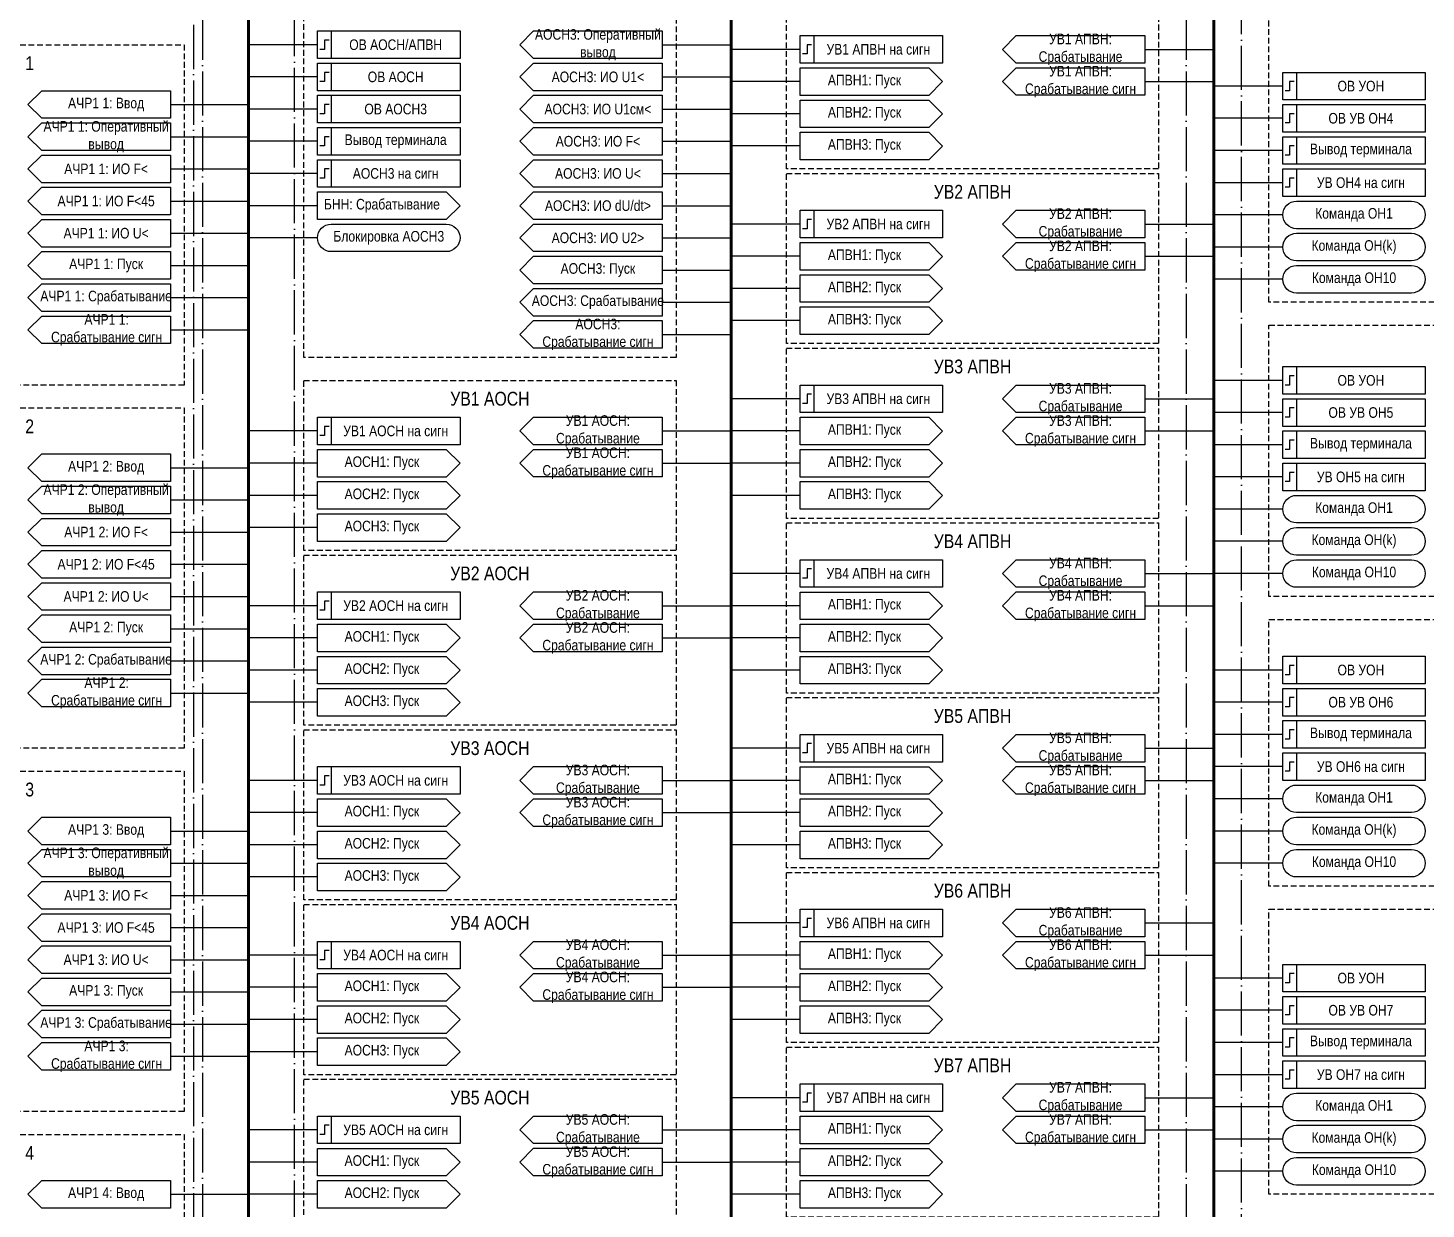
# Model space of a CAD drawing. Header units: millimetres. Extents: x -3568 to 1010, y 18 to 1948.
# Drawn here: x 357 to 661.2, y 1389.8 to 1646.7 of the extents above; entities that cross this region are included whole.
import ezdxf

# ---------------------------------------------------------------- set-up
doc = ezdxf.new("R2010")
doc.units = ezdxf.units.MM
doc.linetypes.add('ACAD_ISO04W100', pattern=[30, 24, -3, 0, -3])
doc.linetypes.add('штриховая2', pattern=[0.375, 0.25, -0.125])
doc.layers.add('TEXT', color=7, linetype='Continuous', lineweight=25)
doc.styles.add('2.5_Gost_RD', font='ARIALN.TTF', dxfattribs={"height": 2.5})
doc.styles.add('3.5_Gost_RD', font='ARIALN.TTF', dxfattribs={"height": 3.5})

msp = doc.modelspace()

# ---------------------------------------------------------------- linework, layer by layer
at = {"lineweight": 100, "ltscale": 100}
for p, q in [((405, 1860), (405, 505)), ((615, 1860), (615, 505)), ((510, 1845), (510, 505))]:
    msp.add_line(p, q, dxfattribs=at)
at = {"ltscale": 100}
for p, q in [((420, 1643), (405, 1643)), ((495, 1643), (510, 1643)), ((525, 1642), (510, 1642)), ((600, 1642), (615, 1642)), ((420, 1636), (405, 1636)), ((495, 1636), (510, 1636)), ((525, 1635), (510, 1635)), ((600, 1635), (615, 1635)), ((630, 1634), (615, 1634)), ((388, 1630), (405, 1630)), ((420, 1629), (405, 1629)), ((495, 1629), (510, 1629)), ((525, 1628), (510, 1628)), ((630, 1627), (615, 1627)), ((388, 1623), (405, 1623)), ((420, 1622), (405, 1622)), ((495, 1622), (510, 1622)), ((525, 1621), (510, 1621)), ((630, 1620), (615, 1620)), ((388, 1616), (405, 1616)), ((420, 1615), (405, 1615)), ((495, 1615), (510, 1615)), ((630, 1613), (615, 1613)), ((388, 1609), (405, 1609)), ((420, 1608), (405, 1608)), ((495, 1608), (510, 1608)), ((525, 1604), (510, 1604)), ((600, 1604), (615, 1604)), ((630, 1606), (615, 1606)), ((388, 1602), (405, 1602)), ((420, 1601), (405, 1601)), ((495, 1601), (510, 1601)), ((525, 1597), (510, 1597)), ((600, 1597), (615, 1597)), ((630, 1599), (615, 1599)), ((388, 1595), (405, 1595)), ((495, 1594), (510, 1594)), ((630, 1592), (615, 1592)), ((388, 1588), (405, 1588)), ((525, 1590), (510, 1590)), ((495, 1587), (510, 1587)), ((525, 1583), (510, 1583)), ((388, 1581), (405, 1581)), ((495, 1580), (510, 1580)), ((630, 1570), (615, 1570)), ((525, 1566), (510, 1566)), ((600, 1566), (615, 1566)), ((630, 1563), (615, 1563)), ((420, 1559), (405, 1559)), ((495, 1559), (510, 1559)), ((525, 1559), (510, 1559)), ((600, 1559), (615, 1559)), ((630, 1556), (615, 1556)), ((420, 1552), (405, 1552)), ((495, 1552), (510, 1552)), ((525, 1552), (510, 1552)), ((388, 1551), (405, 1551)), ((630, 1549), (615, 1549)), ((388, 1544), (405, 1544)), ((420, 1545), (405, 1545)), ((525, 1545), (510, 1545)), ((630, 1542), (615, 1542)), ((388, 1537), (405, 1537)), ((420, 1538), (405, 1538)), ((630, 1535), (615, 1535)), ((388, 1530), (405, 1530)), ((525, 1528), (510, 1528)), ((600, 1528), (615, 1528)), ((630, 1528), (615, 1528)), ((388, 1523), (405, 1523)), ((420, 1521), (405, 1521)), ((495, 1521), (510, 1521)), ((525, 1521), (510, 1521)), ((600, 1521), (615, 1521)), ((388, 1516), (405, 1516)), ((420, 1514), (405, 1514)), ((495, 1514), (510, 1514)), ((525, 1514), (510, 1514)), ((388, 1509), (405, 1509)), ((420, 1507), (405, 1507)), ((525, 1507), (510, 1507)), ((630, 1507), (615, 1507)), ((388, 1502), (405, 1502)), ((420, 1500), (405, 1500)), ((630, 1500), (615, 1500)), ((630, 1493), (615, 1493)), ((525, 1490), (510, 1490)), ((600, 1490), (615, 1490)), ((630, 1486), (615, 1486)), ((420, 1483), (405, 1483)), ((495, 1483), (510, 1483)), ((525, 1483), (510, 1483)), ((600, 1483), (615, 1483)), ((630, 1479), (615, 1479)), ((420, 1476), (405, 1476)), ((495, 1476), (510, 1476)), ((525, 1476), (510, 1476)), ((388, 1472), (405, 1472)), ((630, 1472), (615, 1472)), ((420, 1469), (405, 1469)), ((525, 1469), (510, 1469)), ((388, 1465), (405, 1465)), ((630, 1465), (615, 1465)), ((420, 1462), (405, 1462)), ((388, 1458), (405, 1458)), ((388, 1451), (405, 1451)), ((525, 1452), (510, 1452)), ((600, 1452), (615, 1452)), ((420, 1445), (405, 1445)), ((495, 1445), (510, 1445)), ((525, 1445), (510, 1445)), ((600, 1445), (615, 1445)), ((388, 1444), (405, 1444)), ((630, 1440), (615, 1440)), ((388, 1437), (405, 1437)), ((420, 1438), (405, 1438)), ((495, 1438), (510, 1438)), ((525, 1438), (510, 1438)), ((630, 1433), (615, 1433)), ((388, 1430), (405, 1430)), ((420, 1431), (405, 1431)), ((525, 1431), (510, 1431)), ((420, 1424), (405, 1424)), ((630, 1426), (615, 1426)), ((388, 1423), (405, 1423)), ((630, 1419), (615, 1419)), ((525, 1414), (510, 1414)), ((600, 1414), (615, 1414)), ((630, 1412), (615, 1412)), ((420, 1407), (405, 1407)), ((495, 1407), (510, 1407)), ((525, 1407), (510, 1407)), ((600, 1407), (615, 1407)), ((630, 1405), (615, 1405)), ((420, 1400), (405, 1400)), ((495, 1400), (510, 1400)), ((525, 1400), (510, 1400)), ((630, 1398), (615, 1398)), ((388, 1393), (405, 1393)), ((420, 1393), (405, 1393)), ((525, 1393), (510, 1393))]:
    msp.add_line(p, q, dxfattribs=at)
at = {"color": 251, "linetype": 'ACAD_ISO04W100', "lineweight": 30, "ltscale": 0.4, "true_color": 0x58595b}
for points in [[(310, 1855), (395, 1855), (395, 561), (310, 561)], [(415, 1855), (609, 1855), (609, 612), (415, 612)], [(312, 1732), (393, 1732), (393, 935), (312, 935)]]:
    msp.add_lwpolyline(points, close=True, dxfattribs=at)
msp.add_lwpolyline([(715, 883), (621, 883), (621, 1855), (820, 1855), (820, 1361), (820, 1358), (715, 1358), (715, 883)], dxfattribs=at)
at = {"linetype": 'штриховая2', "ltscale": 5}
for points in [[(417, 1662), (498, 1662), (498, 1575), (417, 1575)], [(522, 1653), (603, 1653), (603, 1616), (522, 1616)], [(627, 1653), (708, 1653), (708, 1587), (627, 1587)], [(314, 1643), (391, 1643), (391, 1569), (314, 1569)], [(522, 1615), (603, 1615), (603, 1578), (522, 1578)], [(627, 1582), (708, 1582), (708, 1523), (627, 1523)], [(522, 1577), (603, 1577), (603, 1540), (522, 1540)], [(417, 1570), (498, 1570), (498, 1533), (417, 1533)], [(314, 1564), (391, 1564), (391, 1490), (314, 1490)], [(522, 1539), (603, 1539), (603, 1502), (522, 1502)], [(417, 1532), (498, 1532), (498, 1495), (417, 1495)], [(627, 1518), (708, 1518), (708, 1460), (627, 1460)], [(522, 1501), (603, 1501), (603, 1464), (522, 1464)], [(417, 1494), (498, 1494), (498, 1457), (417, 1457)], [(314, 1485), (391, 1485), (391, 1411), (314, 1411)], [(522, 1463), (603, 1463), (603, 1426), (522, 1426)], [(417, 1456), (498, 1456), (498, 1419), (417, 1419)], [(627, 1455), (708, 1455), (708, 1393), (627, 1393)], [(522, 1425), (603, 1425), (603, 1388), (522, 1388)], [(417, 1418), (498, 1418), (498, 1381), (417, 1381)], [(314, 1406), (391, 1406), (391, 1332), (314, 1332)]]:
    msp.add_lwpolyline(points, close=True, dxfattribs=at)
at = {"ltscale": 100}
for points in [[(420, 1646), (423, 1646), (423, 1640), (420, 1640)], [(420, 1646), (451, 1646), (451, 1640), (420, 1640)], [(495, 1646), (495, 1640), (467, 1640), (464, 1643), (467, 1646)], [(525, 1645), (528, 1645), (528, 1639), (525, 1639)], [(525, 1645), (556, 1645), (556, 1639), (525, 1639)], [(600, 1639), (572, 1639), (569, 1642), (572, 1645), (600, 1645)], [(420, 1639), (423, 1639), (423, 1633), (420, 1633)], [(420, 1639), (451, 1639), (451, 1633), (420, 1633)], [(467, 1639), (495, 1639), (495, 1633), (467, 1633), (464, 1636)], [(572, 1638), (600, 1638), (600, 1632), (572, 1632), (569, 1635)], [(630, 1637), (633, 1637), (633, 1631), (630, 1631)], [(630, 1637), (661, 1637), (661, 1631), (630, 1631)], [(388, 1633), (388, 1627), (360, 1627), (357, 1630), (360, 1633)], [(420, 1632), (423, 1632), (423, 1626), (420, 1626)], [(420, 1632), (451, 1632), (451, 1626), (420, 1626)], [(467, 1632), (495, 1632), (495, 1626), (467, 1626), (464, 1629)], [(630, 1630), (633, 1630), (633, 1624), (630, 1624)], [(630, 1630), (661, 1630), (661, 1624), (630, 1624)], [(388, 1626), (388, 1620), (360, 1620), (357, 1623), (360, 1626)], [(420, 1625), (423, 1625), (423, 1619), (420, 1619)], [(420, 1625), (451, 1625), (451, 1619), (420, 1619)], [(467, 1625), (495, 1625), (495, 1619), (467, 1619), (464, 1622)], [(630, 1623), (633, 1623), (633, 1617), (630, 1617)], [(630, 1623), (661, 1623), (661, 1617), (630, 1617)], [(360, 1619), (388, 1619), (388, 1613), (360, 1613), (357, 1616)], [(420, 1618), (423, 1618), (423, 1612), (420, 1612)], [(420, 1618), (451, 1618), (451, 1612), (420, 1612)], [(467, 1618), (495, 1618), (495, 1612), (467, 1612), (464, 1615)], [(630, 1616), (633, 1616), (633, 1610), (630, 1610)], [(630, 1616), (661, 1616), (661, 1610), (630, 1610)], [(360, 1612), (388, 1612), (388, 1606), (360, 1606), (357, 1609)], [(467, 1611), (495, 1611), (495, 1605), (467, 1605), (464, 1608)], [(525, 1607), (528, 1607), (528, 1601), (525, 1601)], [(525, 1607), (556, 1607), (556, 1601), (525, 1601)], [(600, 1601), (572, 1601), (569, 1604), (572, 1607), (600, 1607)], [(360, 1605), (388, 1605), (388, 1599), (360, 1599), (357, 1602)], [(467, 1604), (495, 1604), (495, 1598), (467, 1598), (464, 1601)], [(572, 1600), (600, 1600), (600, 1594), (572, 1594), (569, 1597)], [(360, 1598), (388, 1598), (388, 1592), (360, 1592), (357, 1595)], [(467, 1597), (495, 1597), (495, 1591), (467, 1591), (464, 1594)], [(360, 1591), (388, 1591), (388, 1585), (360, 1585), (357, 1588)], [(467, 1590), (495, 1590), (495, 1584), (467, 1584), (464, 1587)], [(360, 1584), (388, 1584), (388, 1578), (360, 1578), (357, 1581)], [(467, 1583), (495, 1583), (495, 1577), (467, 1577), (464, 1580)], [(630, 1573), (633, 1573), (633, 1567), (630, 1567)], [(630, 1573), (661, 1573), (661, 1567), (630, 1567)], [(525, 1569), (528, 1569), (528, 1563), (525, 1563)], [(525, 1569), (556, 1569), (556, 1563), (525, 1563)], [(600, 1563), (572, 1563), (569, 1566), (572, 1569), (600, 1569)], [(630, 1566), (633, 1566), (633, 1560), (630, 1560)], [(630, 1566), (661, 1566), (661, 1560), (630, 1560)], [(420, 1562), (423, 1562), (423, 1556), (420, 1556)], [(420, 1562), (451, 1562), (451, 1556), (420, 1556)], [(495, 1556), (467, 1556), (464, 1559), (467, 1562), (495, 1562)], [(572, 1562), (600, 1562), (600, 1556), (572, 1556), (569, 1559)], [(630, 1559), (633, 1559), (633, 1553), (630, 1553)], [(630, 1559), (661, 1559), (661, 1553), (630, 1553)], [(467, 1555), (495, 1555), (495, 1549), (467, 1549), (464, 1552)], [(388, 1554), (388, 1548), (360, 1548), (357, 1551), (360, 1554)], [(630, 1552), (633, 1552), (633, 1546), (630, 1546)], [(630, 1552), (661, 1552), (661, 1546), (630, 1546)], [(388, 1547), (388, 1541), (360, 1541), (357, 1544), (360, 1547)], [(360, 1540), (388, 1540), (388, 1534), (360, 1534), (357, 1537)], [(360, 1533), (388, 1533), (388, 1527), (360, 1527), (357, 1530)], [(525, 1531), (528, 1531), (528, 1525), (525, 1525)], [(525, 1531), (556, 1531), (556, 1525), (525, 1525)], [(600, 1525), (572, 1525), (569, 1528), (572, 1531), (600, 1531)], [(360, 1526), (388, 1526), (388, 1520), (360, 1520), (357, 1523)], [(420, 1524), (423, 1524), (423, 1518), (420, 1518)], [(420, 1524), (451, 1524), (451, 1518), (420, 1518)], [(495, 1518), (467, 1518), (464, 1521), (467, 1524), (495, 1524)], [(572, 1524), (600, 1524), (600, 1518), (572, 1518), (569, 1521)], [(360, 1519), (388, 1519), (388, 1513), (360, 1513), (357, 1516)], [(467, 1517), (495, 1517), (495, 1511), (467, 1511), (464, 1514)], [(360, 1512), (388, 1512), (388, 1506), (360, 1506), (357, 1509)], [(630, 1510), (633, 1510), (633, 1504), (630, 1504)], [(630, 1510), (661, 1510), (661, 1504), (630, 1504)], [(360, 1505), (388, 1505), (388, 1499), (360, 1499), (357, 1502)], [(630, 1503), (633, 1503), (633, 1497), (630, 1497)], [(630, 1503), (661, 1503), (661, 1497), (630, 1497)], [(630, 1496), (633, 1496), (633, 1490), (630, 1490)], [(630, 1496), (661, 1496), (661, 1490), (630, 1490)], [(525, 1493), (528, 1493), (528, 1487), (525, 1487)], [(525, 1493), (556, 1493), (556, 1487), (525, 1487)], [(600, 1487), (572, 1487), (569, 1490), (572, 1493), (600, 1493)], [(630, 1489), (633, 1489), (633, 1483), (630, 1483)], [(630, 1489), (661, 1489), (661, 1483), (630, 1483)], [(420, 1486), (423, 1486), (423, 1480), (420, 1480)], [(420, 1486), (451, 1486), (451, 1480), (420, 1480)], [(495, 1480), (467, 1480), (464, 1483), (467, 1486), (495, 1486)], [(572, 1486), (600, 1486), (600, 1480), (572, 1480), (569, 1483)], [(467, 1479), (495, 1479), (495, 1473), (467, 1473), (464, 1476)], [(388, 1475), (388, 1469), (360, 1469), (357, 1472), (360, 1475)], [(388, 1468), (388, 1462), (360, 1462), (357, 1465), (360, 1468)], [(360, 1461), (388, 1461), (388, 1455), (360, 1455), (357, 1458)], [(360, 1454), (388, 1454), (388, 1448), (360, 1448), (357, 1451)], [(525, 1455), (528, 1455), (528, 1449), (525, 1449)], [(525, 1455), (556, 1455), (556, 1449), (525, 1449)], [(600, 1449), (572, 1449), (569, 1452), (572, 1455), (600, 1455)], [(420, 1448), (423, 1448), (423, 1442), (420, 1442)], [(420, 1448), (451, 1448), (451, 1442), (420, 1442)], [(495, 1442), (467, 1442), (464, 1445), (467, 1448), (495, 1448)], [(572, 1448), (600, 1448), (600, 1442), (572, 1442), (569, 1445)], [(360, 1447), (388, 1447), (388, 1441), (360, 1441), (357, 1444)], [(630, 1443), (633, 1443), (633, 1437), (630, 1437)], [(630, 1443), (661, 1443), (661, 1437), (630, 1437)], [(360, 1440), (388, 1440), (388, 1434), (360, 1434), (357, 1437)], [(467, 1441), (495, 1441), (495, 1435), (467, 1435), (464, 1438)], [(630, 1436), (633, 1436), (633, 1430), (630, 1430)], [(630, 1436), (661, 1436), (661, 1430), (630, 1430)], [(360, 1433), (388, 1433), (388, 1427), (360, 1427), (357, 1430)], [(630, 1429), (633, 1429), (633, 1423), (630, 1423)], [(630, 1429), (661, 1429), (661, 1423), (630, 1423)], [(360, 1426), (388, 1426), (388, 1420), (360, 1420), (357, 1423)], [(630, 1422), (633, 1422), (633, 1416), (630, 1416)], [(630, 1422), (661, 1422), (661, 1416), (630, 1416)], [(525, 1417), (528, 1417), (528, 1411), (525, 1411)], [(525, 1417), (556, 1417), (556, 1411), (525, 1411)], [(600, 1411), (572, 1411), (569, 1414), (572, 1417), (600, 1417)], [(420, 1410), (423, 1410), (423, 1404), (420, 1404)], [(420, 1410), (451, 1410), (451, 1404), (420, 1404)], [(495, 1404), (467, 1404), (464, 1407), (467, 1410), (495, 1410)], [(572, 1410), (600, 1410), (600, 1404), (572, 1404), (569, 1407)], [(467, 1403), (495, 1403), (495, 1397), (467, 1397), (464, 1400)], [(388, 1396), (388, 1390), (360, 1390), (357, 1393), (360, 1396)]]:
    msp.add_lwpolyline(points, close=True, dxfattribs=at)
at = {"lineweight": 30, "ltscale": 100}
for points in [[(422.5, 1644), (421.5, 1644), (421.5, 1642), (420.5, 1642)], [(527.5, 1643), (526.5, 1643), (526.5, 1641), (525.5, 1641)], [(422.5, 1637), (421.5, 1637), (421.5, 1635), (420.5, 1635)], [(632.5, 1635), (631.5, 1635), (631.5, 1633), (630.5, 1633)], [(422.5, 1630), (421.5, 1630), (421.5, 1628), (420.5, 1628)], [(632.5, 1628), (631.5, 1628), (631.5, 1626), (630.5, 1626)], [(422.5, 1623), (421.5, 1623), (421.5, 1621), (420.5, 1621)], [(632.5, 1621), (631.5, 1621), (631.5, 1619), (630.5, 1619)], [(422.5, 1616), (421.5, 1616), (421.5, 1614), (420.5, 1614)], [(632.5, 1614), (631.5, 1614), (631.5, 1612), (630.5, 1612)], [(527.5, 1605), (526.5, 1605), (526.5, 1603), (525.5, 1603)], [(632.5, 1571), (631.5, 1571), (631.5, 1569), (630.5, 1569)], [(527.5, 1567), (526.5, 1567), (526.5, 1565), (525.5, 1565)], [(632.5, 1564), (631.5, 1564), (631.5, 1562), (630.5, 1562)], [(422.5, 1560), (421.5, 1560), (421.5, 1558), (420.5, 1558)], [(632.5, 1557), (631.5, 1557), (631.5, 1555), (630.5, 1555)], [(632.5, 1550), (631.5, 1550), (631.5, 1548), (630.5, 1548)], [(527.5, 1529), (526.5, 1529), (526.5, 1527), (525.5, 1527)], [(422.5, 1522), (421.5, 1522), (421.5, 1520), (420.5, 1520)], [(632.5, 1508), (631.5, 1508), (631.5, 1506), (630.5, 1506)], [(632.5, 1501), (631.5, 1501), (631.5, 1499), (630.5, 1499)], [(632.5, 1494), (631.5, 1494), (631.5, 1492), (630.5, 1492)], [(527.5, 1491), (526.5, 1491), (526.5, 1489), (525.5, 1489)], [(632.5, 1487), (631.5, 1487), (631.5, 1485), (630.5, 1485)], [(422.5, 1484), (421.5, 1484), (421.5, 1482), (420.5, 1482)], [(527.5, 1453), (526.5, 1453), (526.5, 1451), (525.5, 1451)], [(422.5, 1446), (421.5, 1446), (421.5, 1444), (420.5, 1444)], [(632.5, 1441), (631.5, 1441), (631.5, 1439), (630.5, 1439)], [(632.5, 1434), (631.5, 1434), (631.5, 1432), (630.5, 1432)], [(632.5, 1427), (631.5, 1427), (631.5, 1425), (630.5, 1425)], [(632.5, 1420), (631.5, 1420), (631.5, 1418), (630.5, 1418)], [(527.5, 1415), (526.5, 1415), (526.5, 1413), (525.5, 1413)], [(422.5, 1408), (421.5, 1408), (421.5, 1406), (420.5, 1406)]]:
    msp.add_lwpolyline(points, dxfattribs=at)
at = {"ltscale": 100}
for points in [[(525, 1637.98), (553, 1637.98), (556, 1634.98), (553, 1631.98), (525, 1631.98), (525, 1637.98)], [(525, 1630.98), (553, 1630.98), (556, 1627.98), (553, 1624.98), (525, 1624.98), (525, 1630.98)], [(525, 1623.98), (553, 1623.98), (556, 1620.98), (553, 1617.98), (525, 1617.98), (525, 1623.98)], [(420, 1610.98), (448, 1610.98), (451, 1607.98), (448, 1604.98), (420, 1604.98), (420, 1610.98)], [(525, 1599.98), (553, 1599.98), (556, 1596.98), (553, 1593.98), (525, 1593.98), (525, 1599.98)], [(525, 1592.98), (553, 1592.98), (556, 1589.98), (553, 1586.98), (525, 1586.98), (525, 1592.98)], [(525, 1585.98), (553, 1585.98), (556, 1582.98), (553, 1579.98), (525, 1579.98), (525, 1585.98)], [(525, 1561.98), (553, 1561.98), (556, 1558.98), (553, 1555.98), (525, 1555.98), (525, 1561.98)], [(420, 1554.98), (448, 1554.98), (451, 1551.98), (448, 1548.98), (420, 1548.98), (420, 1554.98)], [(525, 1554.98), (553, 1554.98), (556, 1551.98), (553, 1548.98), (525, 1548.98), (525, 1554.98)], [(420, 1547.98), (448, 1547.98), (451, 1544.98), (448, 1541.98), (420, 1541.98), (420, 1547.98)], [(525, 1547.98), (553, 1547.98), (556, 1544.98), (553, 1541.98), (525, 1541.98), (525, 1547.98)], [(420, 1540.98), (448, 1540.98), (451, 1537.98), (448, 1534.98), (420, 1534.98), (420, 1540.98)], [(525, 1523.98), (553, 1523.98), (556, 1520.98), (553, 1517.98), (525, 1517.98), (525, 1523.98)], [(420, 1516.98), (448, 1516.98), (451, 1513.98), (448, 1510.98), (420, 1510.98), (420, 1516.98)], [(525, 1516.98), (553, 1516.98), (556, 1513.98), (553, 1510.98), (525, 1510.98), (525, 1516.98)], [(420, 1509.98), (448, 1509.98), (451, 1506.98), (448, 1503.98), (420, 1503.98), (420, 1509.98)], [(525, 1509.98), (553, 1509.98), (556, 1506.98), (553, 1503.98), (525, 1503.98), (525, 1509.98)], [(420, 1502.98), (448, 1502.98), (451, 1499.98), (448, 1496.98), (420, 1496.98), (420, 1502.98)], [(525, 1485.98), (553, 1485.98), (556, 1482.98), (553, 1479.98), (525, 1479.98), (525, 1485.98)], [(420, 1478.98), (448, 1478.98), (451, 1475.98), (448, 1472.98), (420, 1472.98), (420, 1478.98)], [(525, 1478.98), (553, 1478.98), (556, 1475.98), (553, 1472.98), (525, 1472.98), (525, 1478.98)], [(420, 1471.98), (448, 1471.98), (451, 1468.98), (448, 1465.98), (420, 1465.98), (420, 1471.98)], [(525, 1471.98), (553, 1471.98), (556, 1468.98), (553, 1465.98), (525, 1465.98), (525, 1471.98)], [(420, 1464.98), (448, 1464.98), (451, 1461.98), (448, 1458.98), (420, 1458.98), (420, 1464.98)], [(525, 1447.98), (553, 1447.98), (556, 1444.98), (553, 1441.98), (525, 1441.98), (525, 1447.98)], [(420, 1440.98), (448, 1440.98), (451, 1437.98), (448, 1434.98), (420, 1434.98), (420, 1440.98)], [(525, 1440.98), (553, 1440.98), (556, 1437.98), (553, 1434.98), (525, 1434.98), (525, 1440.98)], [(420, 1433.98), (448, 1433.98), (451, 1430.98), (448, 1427.98), (420, 1427.98), (420, 1433.98)], [(525, 1433.98), (553, 1433.98), (556, 1430.98), (553, 1427.98), (525, 1427.98), (525, 1433.98)], [(420, 1426.98), (448, 1426.98), (451, 1423.98), (448, 1420.98), (420, 1420.98), (420, 1426.98)], [(525, 1409.98), (553, 1409.98), (556, 1406.98), (553, 1403.98), (525, 1403.98), (525, 1409.98)], [(420, 1402.98), (448, 1402.98), (451, 1399.98), (448, 1396.98), (420, 1396.98), (420, 1402.98)], [(525, 1402.98), (553, 1402.98), (556, 1399.98), (553, 1396.98), (525, 1396.98), (525, 1402.98)], [(420, 1395.98), (448, 1395.98), (451, 1392.98), (448, 1389.98), (420, 1389.98), (420, 1395.98)], [(525, 1395.98), (553, 1395.98), (556, 1392.98), (553, 1389.98), (525, 1389.98), (525, 1395.98)]]:
    msp.add_lwpolyline(points, dxfattribs=at)
for points in [[(633, 1603, -1), (633, 1609), (658, 1609, -1), (658, 1603)], [(423, 1598, -1), (423, 1604), (448, 1604, -1), (448, 1598)], [(633, 1596, -1), (633, 1602), (658, 1602, -1), (658, 1596)], [(633, 1589, -1), (633, 1595), (658, 1595, -1), (658, 1589)], [(633, 1539, -1), (633, 1545), (658, 1545, -1), (658, 1539)], [(633, 1532, -1), (633, 1538), (658, 1538, -1), (658, 1532)], [(633, 1525, -1), (633, 1531), (658, 1531, -1), (658, 1525)], [(633, 1476, -1), (633, 1482), (658, 1482, -1), (658, 1476)], [(633, 1469, -1), (633, 1475), (658, 1475, -1), (658, 1469)], [(633, 1462, -1), (633, 1468), (658, 1468, -1), (658, 1462)], [(633, 1409, -1), (633, 1415), (658, 1415, -1), (658, 1409)], [(633, 1402, -1), (633, 1408), (658, 1408, -1), (658, 1402)], [(633, 1395, -1), (633, 1401), (658, 1401, -1), (658, 1395)]]:
    msp.add_lwpolyline(points, format="xyb", close=True, dxfattribs=at)

# ---------------------------------------------------------------- texts
at = {"ltscale": 100, "char_height": 2.3, "attachment_point": 5, "style": '2.5_Gost_RD'}
for s, insert, width in [('АОСН3: Оперативный вывод', (481, 1643), 28), ('УВ1 АПВН на сигн', (542, 1642), 27.6764), ('УВ1 АПВН: Срабатывание', (586, 1642), 28), ('АОСН3: ИО U1<', (481, 1636), 28), ('УВ1 АПВН: Срабатывание сигн', (586, 1635), 28), ('АЧР1 1: Ввод', (374, 1630), 28), ('ОВ АОСН3', (437, 1629), 28), ('АОСН3: ИО U1см<', (481, 1629), 28), ('АЧР1 1: Оперативный вывод', (374, 1623), 28), ('Вывод терминала', (437, 1622), 28), ('АОСН3: ИО F<', (481, 1622), 28), ('Вывод терминала', (647, 1620), 28), ('АЧР1 1: ИО F<', (374, 1616), 28), ('АОСН3 на сигн', (437, 1615), 27.6764), ('АОСН3: ИО U<', (481, 1615), 28), ('УВ ОН4 на сигн', (647, 1613), 27.6764), ('АЧР1 1: ИО F<45', (374, 1609), 28), ('АОСН3: ИО dU/dt>', (481, 1608), 28), ('УВ2 АПВН: Срабатывание', (586, 1604), 28), ('Команда ОН1', (645.5, 1606), 31), ('АЧР1 1: ИО U<', (374, 1602), 28), ('УВ2 АПВН на сигн', (542, 1604), 27.6764), ('Блокировка АОСН3', (435.5, 1601), 31), ('АОСН3: ИО U2>', (481, 1601), 28), ('УВ2 АПВН: Срабатывание сигн', (586, 1597), 28), ('Команда ОН(k)', (645.5, 1599), 31), ('АЧР1 1: Пуск', (374, 1595), 28), ('АОСН3: Пуск', (481, 1594), 28), ('Команда ОН10', (645.5, 1592), 31), ('АЧР1 1: Срабатывание', (374, 1588), 28), ('АОСН3: Срабатывание', (481, 1587), 28), ('АОСН3: Срабатывание сигн', (481, 1580), 28), ('УВ3 АПВН на сигн', (542, 1566), 27.6764), ('УВ3 АПВН: Срабатывание', (586, 1566), 28), ('УВ1 АОСН: Срабатывание', (481, 1559), 28), ('УВ3 АПВН: Срабатывание сигн', (586, 1559), 28), ('УВ1 АОСН на сигн', (437, 1559), 27.6764), ('Вывод терминала', (647, 1556), 28), ('УВ1 АОСН: Срабатывание сигн', (481, 1552), 28), ('АЧР1 2: Ввод', (374, 1551), 28), ('УВ ОН5 на сигн', (647, 1549), 27.6764), ('АЧР1 2: Оперативный вывод', (374, 1544), 28), ('Команда ОН1', (645.5, 1542), 31), ('АЧР1 2: ИО F<', (374, 1537), 28), ('Команда ОН(k)', (645.5, 1535), 31), ('АЧР1 2: ИО F<45', (374, 1530), 28), ('УВ4 АПВН: Срабатывание', (586, 1528), 28), ('УВ4 АПВН на сигн', (542, 1528), 27.6764), ('Команда ОН10', (645.5, 1528), 31), ('АЧР1 2: ИО U<', (374, 1523), 28), ('УВ2 АОСН: Срабатывание', (481, 1521), 28), ('УВ4 АПВН: Срабатывание сигн', (586, 1521), 28), ('УВ2 АОСН на сигн', (437, 1521), 27.6764), ('АЧР1 2: Пуск', (374, 1516), 28), ('УВ2 АОСН: Срабатывание сигн', (481, 1514), 28), ('АЧР1 2: Срабатывание', (374, 1509), 28), ('Вывод терминала', (647, 1493), 28), ('УВ5 АПВН на сигн', (542, 1490), 27.6764), ('УВ5 АПВН: Срабатывание', (586, 1490), 28), ('УВ3 АОСН: Срабатывание', (481, 1483), 28), ('УВ5 АПВН: Срабатывание сигн', (586, 1483), 28), ('УВ ОН6 на сигн', (647, 1486), 27.6764), ('УВ3 АОСН на сигн', (437, 1483), 27.6764), ('УВ3 АОСН: Срабатывание сигн', (481, 1476), 28), ('Команда ОН1', (645.5, 1479), 31), ('АЧР1 3: Ввод', (374, 1472), 28), ('Команда ОН(k)', (645.5, 1472), 31), ('АЧР1 3: Оперативный вывод', (374, 1465), 28), ('Команда ОН10', (645.5, 1465), 31), ('АЧР1 3: ИО F<', (374, 1458), 28), ('УВ6 АПВН: Срабатывание', (586, 1452), 28), ('АЧР1 3: ИО F<45', (374, 1451), 28), ('УВ6 АПВН на сигн', (542, 1452), 27.6764), ('УВ4 АОСН: Срабатывание', (481, 1445), 28), ('УВ6 АПВН: Срабатывание сигн', (586, 1445), 28), ('АЧР1 3: ИО U<', (374, 1444), 28), ('УВ4 АОСН на сигн', (437, 1445), 27.6764), ('УВ4 АОСН: Срабатывание сигн', (481, 1438), 28), ('АЧР1 3: Пуск', (374, 1437), 28), ('АЧР1 3: Срабатывание', (374, 1430), 28), ('Вывод терминала', (647, 1426), 28), ('УВ ОН7 на сигн', (647, 1419), 27.6764), ('УВ7 АПВН на сигн', (542, 1414), 27.6764), ('УВ7 АПВН: Срабатывание', (586, 1414), 28), ('Команда ОН1', (645.5, 1412), 31), ('УВ5 АОСН: Срабатывание', (481, 1407), 28), ('УВ7 АПВН: Срабатывание сигн', (586, 1407), 28), ('УВ5 АОСН на сигн', (437, 1407), 27.6764), ('Команда ОН(k)', (645.5, 1405), 31), ('УВ5 АОСН: Срабатывание сигн', (481, 1400), 28), ('Команда ОН10', (645.5, 1398), 31), ('АЧР1 4: Ввод', (374, 1393), 28)]:
    msp.add_mtext(s, dxfattribs=dict(at, insert=insert, width=width))
at = {"color": 128, "ltscale": 100, "true_color": 0x0b6436, "char_height": 3, "width": 81, "attachment_point": 5, "style": '3.5_Gost_RD'}
for s, insert in [('АЧР1 1', (352.5, 1639)), ('УВ2 АПВН', (562.5, 1611)), ('УВ3 АПВН', (562.5, 1573)), ('УВ1 АОСН', (457.5, 1566)), ('АЧР1 2', (352.5, 1560)), ('УВ4 АПВН', (562.5, 1535)), ('УВ2 АОСН', (457.5, 1528)), ('УВ5 АПВН', (562.5, 1497)), ('УВ3 АОСН', (457.5, 1490)), ('АЧР1 3', (352.5, 1481)), ('УВ6 АПВН', (562.5, 1459)), ('УВ4 АОСН', (457.5, 1452)), ('УВ7 АПВН', (562.5, 1421)), ('УВ5 АОСН', (457.5, 1414)), ('АЧР1 4', (352.5, 1402))]:
    msp.add_mtext(s, dxfattribs=dict(at, insert=insert))
at = {"color": 0, "ltscale": 100, "char_height": 2.3, "width": 28, "attachment_point": 5, "style": '2.5_Gost_RD'}
for s, insert in [('{\\C256;АПВН1: Пуск}', (539, 1634.98)), ('{\\C256;АПВН2: Пуск}', (539, 1627.98)), ('{\\C256;АПВН3: Пуск}', (539, 1620.98)), ('{\\C256;БНН: Срабатывание}', (434, 1607.98)), ('{\\C256;АПВН1: Пуск}', (539, 1596.98)), ('{\\C256;АПВН2: Пуск}', (539, 1589.98)), ('{\\C256;АЧР1 1: Срабатывание сигн}', (374.11, 1581)), ('{\\C256;АПВН3: Пуск}', (539, 1582.98)), ('{\\C256;АПВН1: Пуск}', (539, 1558.98)), ('{\\C256;АОСН1: Пуск}', (434, 1551.98)), ('{\\C256;АПВН2: Пуск}', (539, 1551.98)), ('{\\C256;АОСН2: Пуск}', (434, 1544.98)), ('{\\C256;АПВН3: Пуск}', (539, 1544.98)), ('{\\C256;АОСН3: Пуск}', (434, 1537.98)), ('{\\C256;АПВН1: Пуск}', (539, 1520.98)), ('{\\C256;АОСН1: Пуск}', (434, 1513.98)), ('{\\C256;АПВН2: Пуск}', (539, 1513.98)), ('{\\C256;АОСН2: Пуск}', (434, 1506.98)), ('{\\C256;АПВН3: Пуск}', (539, 1506.98)), ('{\\C256;АЧР1 2: Срабатывание сигн}', (374.11, 1502)), ('{\\C256;АОСН3: Пуск}', (434, 1499.98)), ('{\\C256;АПВН1: Пуск}', (539, 1482.98)), ('{\\C256;АОСН1: Пуск}', (434, 1475.98)), ('{\\C256;АПВН2: Пуск}', (539, 1475.98)), ('{\\C256;АОСН2: Пуск}', (434, 1468.98)), ('{\\C256;АПВН3: Пуск}', (539, 1468.98)), ('{\\C256;АОСН3: Пуск}', (434, 1461.98)), ('{\\C256;АПВН1: Пуск}', (539, 1444.98)), ('{\\C256;АОСН1: Пуск}', (434, 1437.98)), ('{\\C256;АПВН2: Пуск}', (539, 1437.98)), ('{\\C256;АОСН2: Пуск}', (434, 1430.98)), ('{\\C256;АПВН3: Пуск}', (539, 1430.98)), ('{\\C256;АЧР1 3: Срабатывание сигн}', (374.11, 1423)), ('{\\C256;АОСН3: Пуск}', (434, 1423.98)), ('{\\C256;АПВН1: Пуск}', (539, 1406.98)), ('{\\C256;АОСН1: Пуск}', (434, 1399.98)), ('{\\C256;АПВН2: Пуск}', (539, 1399.98)), ('{\\C256;АОСН2: Пуск}', (434, 1392.98)), ('{\\C256;АПВН3: Пуск}', (539, 1392.98))]:
    msp.add_mtext(s, dxfattribs=dict(at, insert=insert))
at = {"layer": 'TEXT', "ltscale": 100, "char_height": 2.3, "width": 28, "attachment_point": 5, "style": '2.5_Gost_RD'}
for s, insert in [('ОВ АОСН/АПВН', (437, 1643)), ('ОВ АОСН', (437, 1636)), ('ОВ УОН', (647, 1634)), ('ОВ УВ ОН4', (647, 1627)), ('ОВ УОН', (647, 1570)), ('ОВ УВ ОН5', (647, 1563)), ('ОВ УОН', (647, 1507)), ('ОВ УВ ОН6', (647, 1500)), ('ОВ УОН', (647, 1440)), ('ОВ УВ ОН7', (647, 1433))]:
    msp.add_mtext(s, dxfattribs=dict(at, insert=insert))

doc.saveas('drawing.dxf')
